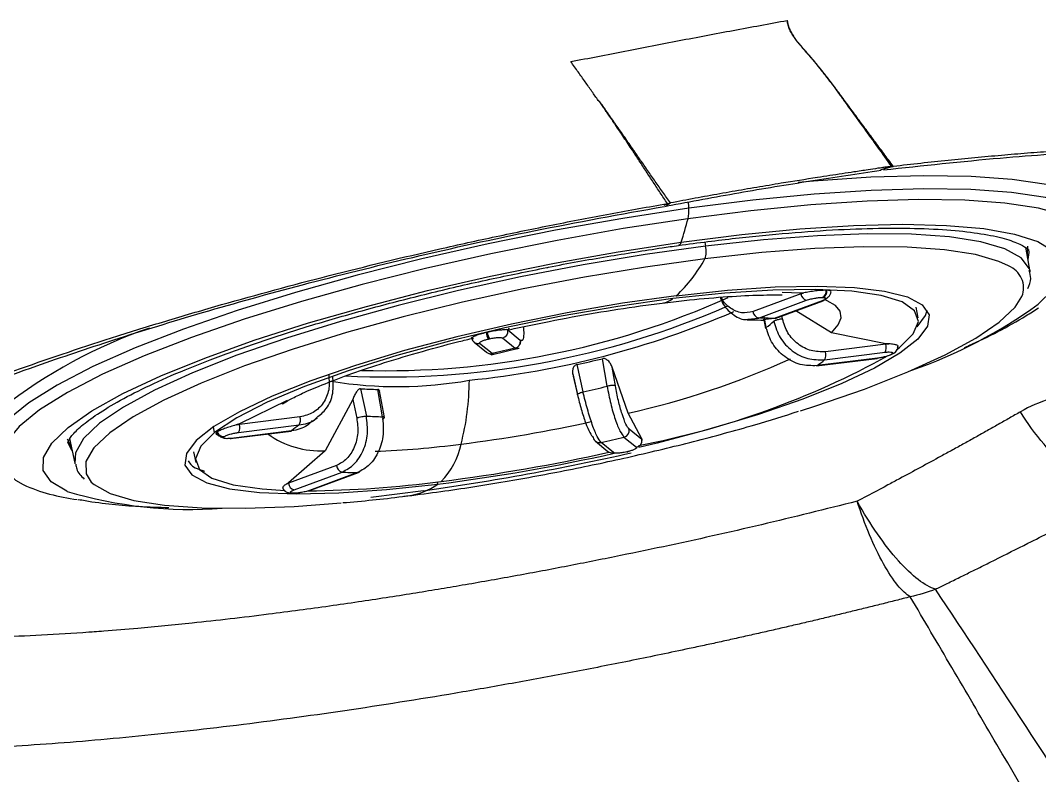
# Model space of a CAD drawing. Extents: x 525 to 613, y 487 to 635.
# Drawn here: x 562.454 to 564.228, y 582.208 to 583.521 of the extents above; entities that cross this region are included whole.
import ezdxf

# ---------------------------------------------------------------- set-up
doc = ezdxf.new("R2010")
doc.units = 0
doc.header["$MEASUREMENT"] = 0
doc.layers.add('1', color=4, linetype='Continuous')
doc.layers.add('STD TEST', color=3, linetype='Continuous')

# ---------------------------------------------------------------- blocks, each defined once
blk = doc.blocks.new('2023 VANGUARD')
at = {"layer": '1', "color": 3, "linetype": 'Continuous', "lineweight": 25}
for p, q in [((-5, -9.4273), (-5.0087, -9.4296)), ((-5.0084, -9.429), (-5.0046, -9.428)), ((-5.0046, -9.428), (-4.9902, -9.4239)), ((-4.9869, -9.424), (-5, -9.4273)), ((-5.3857, -9.4918), (-5.3846, -9.4912)), ((-5.3846, -9.4912), (-5.3798, -9.4885)), ((-5.3812, -9.491), (-5.38, -9.4904)), ((-5.38, -9.4904), (-5.3746, -9.4874)), ((-5.3148, -9.5553), (-5.3134, -9.5626)), ((-4.7486, -9.607), (-4.7564, -9.5642)), ((-4.7535, -9.5797), (-4.7526, -9.5628)), ((-4.7486, -9.607), (-4.7489, -9.6056)), ((-5.1475, -9.6453), (-5.2309, -9.6761)), ((-5.1476, -9.6445), (-5.1799, -9.6429)), ((-5.1426, -9.6436), (-5.1476, -9.6445)), ((-5.1476, -9.6445), (-5.1475, -9.6453)), ((-5.1475, -9.6453), (-5.1426, -9.6436)), ((-5.1036, -9.6393), (-5.1023, -9.6393)), ((-5.2211, -9.6875), (-5.1376, -9.6566)), ((-5.1108, -9.6576), (-5.1942, -9.6885)), ((-5.1924, -9.6882), (-5.1089, -9.6573)), ((-5.1103, -9.6517), (-5.109, -9.6518)), ((-5.0944, -9.7131), (-5.1563, -9.6748)), ((-4.9434, -9.6874), (-4.9469, -9.6684)), ((-5.2401, -9.6895), (-5.2211, -9.6875)), ((-5.1942, -9.6885), (-5.2134, -9.6905)), ((-5.2123, -9.685), (-5.2083, -9.7039)), ((-5.2121, -9.6903), (-5.2089, -9.7054)), ((-5.1796, -9.689), (-5.1806, -9.6838)), ((-5.6954, -9.7129), (-5.6934, -9.7124)), ((-5.6576, -9.7078), (-5.6592, -9.7077)), ((-5.6592, -9.7077), (-5.6575, -9.7085)), ((-5.6554, -9.7052), (-5.6576, -9.7078)), ((-5.6575, -9.7085), (-5.6576, -9.7078)), ((-5.6357, -9.7263), (-5.6575, -9.7085)), ((-4.9998, -9.7322), (-5.0944, -9.7131)), ((-5.72, -9.7231), (-5.7206, -9.722)), ((-5.7162, -9.7293), (-5.6944, -9.7471)), ((-5.6847, -9.7493), (-5.7065, -9.7315)), ((-5.6913, -9.724), (-5.6894, -9.7236)), ((-5.6666, -9.7222), (-5.6448, -9.74)), ((-4.9997, -9.733), (-5.1049, -9.7461)), ((-4.9943, -9.7324), (-4.9998, -9.7322)), ((-4.9998, -9.7322), (-4.9997, -9.733)), ((-4.9997, -9.733), (-4.9943, -9.7324)), ((-5.6938, -9.7475), (-5.6944, -9.7471)), ((-5.6822, -9.7488), (-5.6847, -9.7493)), ((-5.6448, -9.74), (-5.6425, -9.7395)), ((-5.6414, -9.7405), (-5.6393, -9.7374)), ((-5.1064, -9.76), (-5.0012, -9.747)), ((-4.9891, -9.7496), (-4.9897, -9.7501)), ((-4.9847, -9.748), (-4.984, -9.7475)), ((-4.9811, -9.7426), (-4.9762, -9.7388)), ((-5.5374, -9.7685), (-5.5267, -9.8159)), ((-5.4847, -9.8061), (-5.493, -9.7582)), ((-5.1203, -9.7707), (-5.015, -9.7576)), ((-5.0142, -9.7573), (-5.1195, -9.7703)), ((-5.5446, -9.7846), (-5.5364, -9.8205)), ((-5.4482, -9.8527), (-5.476, -9.773)), ((-5.4704, -9.8054), (-5.476, -9.773)), ((-5.5436, -9.7887), (-5.5363, -9.8208)), ((-5.9139, -9.8104), (-5.9036, -9.858)), ((-5.8753, -9.8591), (-5.8839, -9.8115)), ((-5.8722, -9.8605), (-5.8806, -9.8143)), ((-6.0414, -9.8306), (-6.1245, -9.8717)), ((-5.9273, -9.8289), (-5.9754, -9.9181)), ((-5.9273, -9.8289), (-5.9203, -9.8613)), ((-5.4246, -9.8978), (-5.4482, -9.8527)), ((-6.1676, -9.8866), (-6.1697, -9.8768)), ((-6.1245, -9.8717), (-6.1302, -9.8733)), ((-6.1302, -9.8733), (-6.1244, -9.8725)), ((-6.1259, -9.8865), (-6.0206, -9.8734)), ((-6.1244, -9.8725), (-6.1245, -9.8717)), ((-6.0191, -9.8594), (-6.1244, -9.8725)), ((-6.1637, -9.8862), (-6.163, -9.8857)), ((-6.151, -9.8942), (-6.1504, -9.8936)), ((-6.1397, -9.8971), (-6.0344, -9.8841)), ((-6.0336, -9.8837), (-6.1389, -9.8968)), ((-5.4554, -9.8945), (-5.4336, -9.9122)), ((-5.4245, -9.8985), (-5.4463, -9.8807)), ((-6.4242, -9.8973), (-6.4168, -9.9126)), ((-6.4202, -9.8971), (-6.4109, -9.9396)), ((-5.505, -9.9015), (-5.4832, -9.9193)), ((-5.4735, -9.9215), (-5.4953, -9.9037)), ((-5.4239, -9.8996), (-5.4246, -9.8978)), ((-5.4246, -9.8978), (-5.4245, -9.8985)), ((-5.4245, -9.8985), (-5.4239, -9.8996)), ((-6.2042, -9.9199), (-6.2001, -9.9388)), ((-5.9754, -9.9181), (-6.0393, -9.974)), ((-5.4751, -9.9216), (-5.4728, -9.9217)), ((-5.4488, -9.9197), (-5.4507, -9.9202)), ((-5.4503, -9.9203), (-5.4484, -9.9199)), ((-6.4109, -9.9396), (-6.4106, -9.9411)), ((-5.9557, -9.9439), (-6.0392, -9.9748)), ((-6.0293, -9.9861), (-5.9458, -9.9553)), ((-5.919, -9.9563), (-6.0025, -9.9871)), ((-6.0006, -9.9868), (-5.9172, -9.956)), ((-6.0393, -9.974), (-6.0432, -9.9764)), ((-6.0432, -9.9764), (-6.0392, -9.9748)), ((-6.0392, -9.9748), (-6.0393, -9.974)), ((-5.7795, -9.9762), (-5.7803, -9.9724)), ((-6.0338, -9.9924), (-6.0324, -9.9925)), ((-6.0297, -9.992), (-6.031, -9.992)), ((-5.8043, -9.9878), (-5.8956, -9.9995)), ((-4.9134, -10.1589), (-4.9114, -10.158))]:
    blk.add_line(p, q, dxfattribs=at)
at = {"layer": '1', "color": 3, "linetype": 'Continuous', "lineweight": 25, "flags": 128}
for points in [[(-4.6153, -9.5169), (-4.6201, -9.5045), (-4.6398, -9.4848), (-4.6734, -9.4684), (-4.7203, -9.4556), (-4.78, -9.4465), (-4.8515, -9.4413), (-4.9338, -9.4401), (-5.0257, -9.4428), (-5.1258, -9.4495), (-5.1523, -9.4518)], [(-4.6239, -9.5716), (-4.6169, -9.5494), (-4.6223, -9.5268), (-4.6419, -9.5072), (-4.6752, -9.491), (-4.7219, -9.4782), (-4.7811, -9.4692), (-4.8522, -9.4641), (-4.9339, -9.4628), (-5.0252, -9.4655), (-5.1247, -9.4721), (-5.231, -9.4826), (-5.3424, -9.4966)], [(-4.6431, -9.5965), (-4.6398, -9.5914), (-4.6313, -9.5666), (-4.6366, -9.5444), (-4.6558, -9.5252), (-4.6886, -9.5092), (-4.7344, -9.4967), (-4.7926, -9.4878), (-4.8624, -9.4828), (-4.9427, -9.4816), (-5.0324, -9.4842), (-5.1301, -9.4907), (-5.2345, -9.501), (-5.344, -9.5148)], [(-5.3424, -9.4966), (-5.4575, -9.5142), (-5.5744, -9.5349), (-5.6915, -9.5585), (-5.8071, -9.5847), (-5.9195, -9.613), (-6.0271, -9.6431), (-6.1283, -9.6745), (-6.2216, -9.7068), (-6.3056, -9.7394), (-6.3792, -9.772), (-6.4413, -9.804), (-6.4908, -9.8349), (-6.5273, -9.8644), (-6.55, -9.892), (-6.5587, -9.9172), (-6.5532, -9.9398), (-6.5372, -9.9568)], [(-5.344, -9.5148), (-5.457, -9.532), (-5.5718, -9.5524), (-5.6869, -9.5756), (-5.8005, -9.6013), (-5.9109, -9.6291), (-6.0166, -9.6587), (-6.1159, -9.6895), (-6.2076, -9.7212), (-6.2901, -9.7533), (-6.3624, -9.7852), (-6.4234, -9.8167), (-6.4721, -9.8471), (-6.5079, -9.876), (-6.5302, -9.9031), (-6.5387, -9.9279), (-6.5333, -9.9501), (-6.5142, -9.9693), (-6.5006, -9.9772)], [(-5.356, -9.5555), (-5.2502, -9.5422), (-5.1496, -9.5325), (-5.0558, -9.5266), (-4.9702, -9.5245), (-4.8943, -9.5264), (-4.8292, -9.5321), (-4.7759, -9.5416), (-4.7354, -9.5547), (-4.7081, -9.5712), (-4.6946, -9.5909), (-4.6951, -9.6135), (-4.7095, -9.6385), (-4.7348, -9.6634)], [(-6.4241, -9.989), (-6.4249, -9.9886), (-6.4521, -9.9721), (-6.4656, -9.9524), (-6.4652, -9.9298), (-6.4507, -9.9048), (-6.4226, -9.8776), (-6.3812, -9.8488), (-6.3271, -9.8188), (-6.2612, -9.788), (-6.1847, -9.757), (-6.0985, -9.7261), (-6.0042, -9.6961), (-5.9032, -9.6672), (-5.7972, -9.6399), (-5.6877, -9.6147), (-5.5764, -9.5921), (-5.4653, -9.5722), (-5.356, -9.5555)], [(-5.356, -9.5555), (-5.3579, -9.5594), (-5.3602, -9.5613), (-5.3608, -9.5614)], [(-4.7489, -9.6056), (-4.7499, -9.602), (-4.7642, -9.583), (-4.7925, -9.5673), (-4.8343, -9.5551), (-4.8888, -9.5465), (-4.9551, -9.5419), (-5.0322, -9.5412), (-5.1186, -9.5445), (-5.2128, -9.5517), (-5.3134, -9.5626)], [(-5.3134, -9.5626), (-5.4186, -9.5772), (-5.5264, -9.5951), (-5.6352, -9.616), (-5.7431, -9.6396), (-5.8482, -9.6655), (-5.9486, -9.6933), (-6.0428, -9.7224), (-6.129, -9.7523), (-6.2059, -9.7826), (-6.272, -9.8128), (-6.3263, -9.8422), (-6.3678, -9.8705), (-6.3959, -9.8971), (-6.4099, -9.9216), (-6.4109, -9.9396)], [(-4.7864, -9.597), (-4.803, -9.5891), (-4.844, -9.5771), (-4.8976, -9.5687), (-4.9627, -9.5642), (-5.0384, -9.5635), (-5.1232, -9.5667), (-5.2158, -9.5737), (-5.3146, -9.5845)], [(-4.7516, -9.5681), (-4.7509, -9.5738), (-4.7525, -9.5855)], [(-5.3146, -9.5845), (-5.4178, -9.5988), (-5.5238, -9.6164), (-5.6306, -9.6369), (-5.7366, -9.6601), (-5.8397, -9.6856), (-5.9384, -9.7128), (-6.0309, -9.7414), (-6.1156, -9.7708), (-6.191, -9.8006), (-6.256, -9.8302), (-6.3093, -9.8591), (-6.3501, -9.8869), (-6.3776, -9.913), (-6.3791, -9.9148)], [(-5.3643, -9.6487), (-5.2751, -9.6392), (-5.1926, -9.6335), (-5.1185, -9.6319), (-5.0545, -9.6343), (-5.0021, -9.6406), (-4.9624, -9.6508), (-4.9364, -9.6646), (-4.9245, -9.6817), (-4.9271, -9.7018), (-4.9441, -9.7243), (-4.9752, -9.7487), (-5.0195, -9.7746), (-5.0762, -9.8014), (-5.144, -9.8284), (-5.2213, -9.855), (-5.3065, -9.8807), (-5.3976, -9.9048), (-5.4296, -9.9126)], [(-4.9762, -9.7388), (-4.952, -9.7149), (-4.9431, -9.6933), (-4.9497, -9.6747), (-4.9715, -9.6595), (-5.0082, -9.6481), (-5.0588, -9.6407), (-5.122, -9.6376), (-5.1962, -9.6388), (-5.2797, -9.6442), (-5.3704, -9.6538)], [(-5.3643, -9.6487), (-5.4581, -9.6619), (-5.5545, -9.6784), (-5.6513, -9.698), (-5.7463, -9.7201), (-5.8374, -9.7442), (-5.9225, -9.7699), (-5.9999, -9.7965), (-6.0676, -9.8235), (-6.1243, -9.8503), (-6.1687, -9.8762), (-6.1997, -9.9006), (-6.2167, -9.9231), (-6.2193, -9.9432), (-6.2075, -9.9603), (-6.1814, -9.9741), (-6.1417, -9.9843), (-6.0893, -9.9906), (-6.0254, -9.993), (-5.9513, -9.9914), (-5.8687, -9.9857), (-5.7795, -9.9762)], [(-5.3704, -9.6538), (-5.4661, -9.6673), (-5.5644, -9.6844), (-5.6628, -9.7047), (-5.7591, -9.7276), (-5.8507, -9.7526), (-5.9354, -9.7791), (-6.0112, -9.8064), (-6.0762, -9.8339), (-6.1287, -9.8608), (-6.1676, -9.8866)], [(-5.1483, -9.8489), (-5.1216, -9.8404), (-5.0369, -9.8109), (-4.9614, -9.7812), (-4.8965, -9.7516), (-4.8432, -9.7226), (-4.8024, -9.6949), (-4.7749, -9.6688), (-4.763, -9.6501)], [(-5.0944, -9.7132), (-5.0828, -9.6996), (-5.0777, -9.6871), (-5.0792, -9.6758), (-5.0872, -9.6659), (-5.1016, -9.6575), (-5.1066, -9.6555)], [(-4.9451, -9.7025), (-4.9309, -9.6828), (-4.928, -9.6738)], [(-5.1924, -9.6882), (-5.1928, -9.6883), (-5.1942, -9.6885)], [(-5.72, -9.7231), (-5.7193, -9.7252), (-5.7188, -9.7262)], [(-5.1203, -9.7707), (-5.1202, -9.7707), (-5.1195, -9.7703)], [(-5.0142, -9.7573), (-5.0149, -9.7576), (-5.015, -9.7576)], [(-6.1676, -9.8866), (-6.1917, -9.9105), (-6.2007, -9.9321), (-6.1941, -9.9506), (-6.1722, -9.9658), (-6.1355, -9.9773), (-6.085, -9.9846), (-6.0446, -9.9872)], [(-6.0336, -9.8837), (-6.0344, -9.8841), (-6.0344, -9.8841)], [(-6.4156, -9.9184), (-6.4159, -9.918), (-6.423, -9.9032)], [(-6.1408, -9.8969), (-6.1405, -9.897), (-6.1397, -9.8971)], [(-6.1397, -9.8971), (-6.1396, -9.8971), (-6.1389, -9.8968)], [(-6.3791, -9.9148), (-6.3914, -9.937), (-6.3913, -9.9585), (-6.3823, -9.9726)], [(-5.4503, -9.9203), (-5.4504, -9.9203), (-5.4507, -9.9202)], [(-5.4488, -9.9197), (-5.4484, -9.9199), (-5.4481, -9.9197), (-5.448, -9.9196)], [(-6.3823, -9.9726), (-6.3772, -9.9772), (-6.3495, -9.9927), (-6.3084, -10.0047), (-6.2549, -10.013), (-6.1898, -10.0176), (-6.1141, -10.0183), (-6.0293, -10.0151), (-5.9475, -10.009)], [(-6.0297, -9.992), (-6.0313, -9.9924), (-6.0324, -9.9925)], [(-6.0006, -9.9868), (-6.001, -9.987), (-6.0025, -9.9871)]]:
    blk.add_lwpolyline(points, dxfattribs=at)
at = {"layer": '1', "color": 3, "linetype": 'Continuous', "lineweight": 25}
for centre, radius, start, end in [((-5.4696, -9.5), 0.1272, 1.5163, 6.4386), ((-5.4265, -9.247), 0.25, 279.7625, 280.8356), ((-5.4113, -9.4999), 0.069, 347.5301, 2.697), ((-5.9326, -9.3634), 0.6078, 341.5794, 345.5784), ((-5.3492, -9.5717), 0.0369, 339.705, 14.2503), ((-5.5387, -9.4623), 0.2553, 313.088, 331.3929), ((-4.8009, -9.6351), 0.0408, 338.445, 69.1535), ((-5.1343, -9.6438), 0.0133, 186.5373, 255.4545), ((-5.1158, -9.6408), 0.0123, 296.5364, 6.9282), ((-5.1145, -9.6408), 0.0123, 296.5364, 6.9282), ((-5.8707, -8.3164), 1.4627, 268.3744, 294.071), ((-5.394, -9.623), 0.0388, 277.6362, 307.3308), ((-5.1106, -9.653), 0.00465, 267.4225, 312.5838), ((-5.2321, -8.9796), 0.8455, 289.1633, 306.0228), ((-5.8676, -8.3047), 1.4852, 267.1889, 293.5372), ((-5.8832, -8.2361), 1.5676, 275.8107, 293.2493), ((-5.2177, -9.6746), 0.0133, 186.5362, 255.4543), ((-5.2333, -10.3773), 0.69, 86.7554, 88.9852), ((-5.2857, -9.5917), 0.1363, 304.5861, 311.9408), ((-5.9997, -10.5291), 0.8708, 108.8249, 128.1541), ((-5.6657, -9.7083), 0.03, 188.8431, 211.6045), ((-5.6638, -9.7078), 0.03, 188.8431, 211.6045), ((-5.6694, -9.7105), 0.0121, 283.2086, 9.3539), ((-5.7091, -9.7206), 0.0113, 218.2858, 283.5166), ((-5.6476, -9.7283), 0.0121, 283.2086, 9.3558), ((-5.0165, -9.7383), 0.0176, 330.3698, 17.4101), ((-5.6873, -9.7383), 0.0113, 234.6703, 283.4281), ((-5.1115, -12.123), 2.4419, 102.6145, 103.5745), ((-5.7037, -8.4665), 1.4682, 280.7429, 298.832), ((-5.1218, -9.7513), 0.0176, 330.3701, 17.4107), ((-4.9909, -9.74), 0.0101, 276.8568, 308.1264), ((-4.9903, -9.7396), 0.0101, 276.7803, 315.6239), ((-5.9797, -7.7664), 2.0504, 282.457, 283.7321), ((-5.7529, -8.4736), 1.4124, 282.4587, 294.5554), ((-5.2134, -9.6379), 0.1624, 305.337, 311.1899), ((-5.8495, -9.0941), 0.7126, 260.7516, 280.1045), ((-6.1881, -9.7923), 0.4637, 345.7104, 359.5891), ((-5.8774, -9.2324), 0.5792, 266.3889, 269.3517), ((-5.9702, -7.8138), 2.0506, 282.4918, 283.6972), ((-5.8679, -9.2798), 0.5793, 266.4699, 269.2706), ((-6.1412, -9.8778), 0.0176, 330.3698, 17.4101), ((-5.9267, -10.0059), 0.1624, 125.337, 131.1899), ((-6.0359, -9.8647), 0.0176, 330.3701, 17.4107), ((-6.054, -7.4053), 2.5212, 277.1819, 282.4064), ((-6.1521, -9.8819), 0.0123, 200.3413, 275.3431), ((-6.1515, -9.8814), 0.0123, 200.3413, 275.3431), ((-5.9849, -9.7659), 0.1525, 233.8712, 273.585), ((-6.0285, -7.5208), 2.4419, 282.6145, 283.5745), ((-5.4582, -9.8827), 0.0121, 283.2086, 9.3557), ((-5.9529, -8.2336), 1.6868, 272.1965, 277.2904), ((-5.8675, -9.8799), 0.1314, 315.7839, 348.2286), ((-5.4979, -9.8928), 0.0112, 192.7504, 283.6208), ((-5.4364, -9.9005), 0.0121, 283.2086, 9.3539), ((-6.4398, -5.4736), 4.5587, 278.0134, 282.6311), ((-6.1916, -6.7146), 3.2876, 277.2006, 282.6346), ((-6.1701, -6.8243), 3.1722, 277.1867, 282.5341), ((-5.4761, -9.9105), 0.0113, 231.0085, 283.4455), ((-5.9425, -9.9424), 0.0133, 186.5361, 255.4542), ((-5.9068, -9.2664), 0.69, 266.7554, 268.9852), ((-5.919, -9.9511), 0.0052, 270.2661, 335.9535), ((-6.3681, -9.6779), 0.3273, 246.1256, 263.2209), ((-6.026, -9.9733), 0.0133, 186.5373, 255.4545), ((-6.0238, -8.0705), 1.9175, 270.5718, 277.5079), ((-5.847, -9.8809), 0.1168, 277.6758, 305.3132), ((-6.2089, -9.2674), 0.7529, 253.3942, 274.1394), ((-6.0335, -9.9855), 0.00695, 251.8401, 290.6326)]:
    blk.add_arc(centre, radius, start, end, dxfattribs=at)
for points, knots in [([(-5.5479, -9.2417), (-5.5165, -9.2356), (-5.4537, -9.2232), (-5.3595, -9.2051), (-5.2654, -9.1873), (-5.2026, -9.1758), (-5.1712, -9.17)], [0, 0, 0, 0, 0.250448, 0.500597, 0.750448, 1, 1, 1, 1]), ([(-5.1713, -9.17), (-5.1713, -9.1707), (-5.1711, -9.1721), (-5.1707, -9.1748), (-5.17, -9.1782), (-5.1687, -9.1822), (-5.1666, -9.1874), (-5.1632, -9.1938), (-5.1565, -9.2039), (-5.1463, -9.2163), (-5.1336, -9.2306), (-5.12, -9.2469), (-5.1036, -9.2673), (-5.0877, -9.2886), (-5.0658, -9.3191), (-5.0422, -9.3516), (-5.0144, -9.3901), (-4.9982, -9.4127), (-4.9902, -9.4239)], [0, 0, 0, 0, 0.0074342, 0.0156491, 0.0312858, 0.0469136, 0.0625357, 0.0937712, 0.125006, 0.1874927, 0.2499954, 0.3071946, 0.3905261, 0.4999941, 0.5628632, 0.749998, 0.8763652, 1, 1, 1, 1]), ([(-4.9869, -9.424), (-4.9924, -9.4164), (-5.0035, -9.4014), (-5.02, -9.3792), (-5.0363, -9.3572), (-5.0523, -9.3354), (-5.0682, -9.314), (-5.0825, -9.2945), (-5.0955, -9.277), (-5.1076, -9.2615), (-5.12, -9.2462), (-5.1327, -9.2311), (-5.1459, -9.2163), (-5.1562, -9.2039), (-5.163, -9.1938), (-5.1664, -9.1874), (-5.1685, -9.1821), (-5.1698, -9.1782), (-5.1706, -9.1748), (-5.171, -9.172), (-5.1711, -9.1707), (-5.1712, -9.17)], [0, 0, 0, 0, 0.083337, 0.166672, 0.250007, 0.33334, 0.416673, 0.500004, 0.562505, 0.625005, 0.687504, 0.750003, 0.812536, 0.875074, 0.906322, 0.937554, 0.953165, 0.968775, 0.984386, 0.992585, 1, 1, 1, 1]), ([(-5.5, -9.3094), (-5.5037, -9.3041), (-5.5114, -9.2932), (-5.523, -9.2766), (-5.5353, -9.2593), (-5.5436, -9.2477), (-5.5479, -9.2417)], [0, 0, 0, 0, 0.228407, 0.471207, 0.728404, 1, 1, 1, 1]), ([(-5.3798, -9.4885), (-5.3839, -9.4823), (-5.3922, -9.4697), (-5.4045, -9.451), (-5.4167, -9.4325), (-5.4288, -9.414), (-5.4418, -9.3943), (-5.4555, -9.3735), (-5.4692, -9.3531), (-5.4794, -9.3381), (-5.4855, -9.3292), (-5.4883, -9.325), (-5.4912, -9.3205), (-5.4947, -9.3153), (-5.4984, -9.3113), (-5.5001, -9.3094)], [0, 0, 0, 0, 0.098666, 0.197998, 0.297995, 0.39866, 0.499991, 0.624992, 0.749992, 0.849993, 0.887494, 0.906246, 0.924996, 0.965561, 1, 1, 1, 1]), ([(-5.3746, -9.4874), (-5.379, -9.4811), (-5.3879, -9.4685), (-5.401, -9.4499), (-5.4138, -9.4315), (-5.4264, -9.4133), (-5.4399, -9.3939), (-5.4541, -9.3732), (-5.4668, -9.3551), (-5.4768, -9.3408), (-5.4829, -9.3323), (-5.4877, -9.3252), (-5.4912, -9.3199), (-5.4947, -9.3153), (-5.4972, -9.3123), (-5.4986, -9.3108), (-5.4993, -9.3101), (-5.4997, -9.3097), (-5.4999, -9.3095), (-5.5, -9.3094)], [0, 0, 0, 0, 0.099992, 0.199987, 0.299986, 0.399986, 0.499989, 0.624989, 0.74999, 0.812491, 0.874992, 0.90035, 0.937496, 0.968746, 0.984371, 0.992185, 0.996092, 0.998046, 1, 1, 1, 1]), ([(-5.0041, -9.4299), (-4.9355, -9.4225), (-4.8062, -9.4084), (-4.6356, -9.3972), (-4.4951, -9.392), (-4.3736, -9.3915), (-4.2751, -9.3946), (-4.1965, -9.4), (-4.1256, -9.4074), (-4.0599, -9.4172), (-4, -9.4323), (-3.9923, -9.4338), (-3.9884, -9.4345)], [0, 0, 0, 0, 0.130891, 0.246848, 0.349431, 0.438204, 0.53381, 0.604487, 0.663703, 0.765611, 0.881462, 1, 1, 1, 1]), ([(-4.5739, -9.982), (-4.5666, -9.9799), (-4.5524, -9.9756), (-4.5316, -9.9692), (-4.5117, -9.9631), (-4.4927, -9.9571), (-4.4745, -9.9514), (-4.4572, -9.9459), (-4.4406, -9.9405), (-4.4249, -9.9354), (-4.41, -9.9305), (-4.3958, -9.9258), (-4.3824, -9.9213), (-4.3697, -9.917), (-4.3577, -9.9129), (-4.3464, -9.909), (-4.3358, -9.9053), (-4.3259, -9.9018), (-4.3167, -9.8986), (-4.3081, -9.8955), (-4.3002, -9.8927), (-4.2929, -9.8901), (-4.2862, -9.8877), (-4.2802, -9.8855), (-4.2748, -9.8835), (-4.2699, -9.8818), (-4.2657, -9.8802), (-4.2348, -9.8688), (-4.1659, -9.8425), (-4.074, -9.8038), (-3.9884, -9.7631), (-3.9358, -9.7346), (-3.8927, -9.7088), (-3.848, -9.6795), (-3.7909, -9.6324), (-3.7483, -9.5707), (-3.7573, -9.5097), (-3.818, -9.4643), (-3.8843, -9.4392), (-3.9443, -9.4229), (-4.0036, -9.4109), (-4.0802, -9.4001), (-4.1644, -9.392), (-4.2395, -9.3879), (-4.2999, -9.3861), (-4.3368, -9.3854), (-4.3748, -9.3851), (-4.4138, -9.3853), (-4.4538, -9.3858), (-4.4946, -9.3868), (-4.5361, -9.3881), (-4.5782, -9.3899), (-4.621, -9.392), (-4.6644, -9.3946), (-4.7085, -9.3976), (-4.7533, -9.4009), (-4.7987, -9.4047), (-4.8447, -9.4089), (-4.8915, -9.4135), (-4.9388, -9.4185), (-4.9708, -9.4221), (-4.9869, -9.424)], [0, 0, 0, 0, 0.006468, 0.01272, 0.018759, 0.024586, 0.030203, 0.035611, 0.040812, 0.045805, 0.050592, 0.055173, 0.059549, 0.06372, 0.067688, 0.071453, 0.075014, 0.078369, 0.081519, 0.084463, 0.087201, 0.089731, 0.092055, 0.094171, 0.096081, 0.097783, 0.099278, 0.100566, 0.13082, 0.175559, 0.212934, 0.250574, 0.260886, 0.291016, 0.340785, 0.41077, 0.500206, 0.574723, 0.622157, 0.642997, 0.682168, 0.714582, 0.747471, 0.785804, 0.798382, 0.810984, 0.823626, 0.836306, 0.848998, 0.861672, 0.874303, 0.886881, 0.899431, 0.911963, 0.924485, 0.937009, 0.949545, 0.962101, 0.974689, 0.987319, 1, 1, 1, 1]), ([(-5.3809, -9.4926), (-5.3389, -9.4848), (-5.2549, -9.4691), (-5.13, -9.4487), (-5.0487, -9.4366), (-5.0081, -9.4305)], [0, 0, 0, 0, 0.331902, 0.665584, 1, 1, 1, 1]), ([(-5.0135, -9.4272), (-5.0193, -9.4281), (-5.0332, -9.4302), (-5.054, -9.4333), (-5.076, -9.4366), (-5.0973, -9.4399), (-5.1324, -9.4454), (-5.1748, -9.4521), (-5.2243, -9.4603), (-5.2671, -9.4677), (-5.3029, -9.4741), (-5.3316, -9.4793), (-5.3459, -9.482), (-5.3531, -9.4833)], [0, 0, 0, 0, 0.051796, 0.125006, 0.187512, 0.25001, 0.314926, 0.500011, 0.625437, 0.750014, 0.875014, 0.937686, 1, 1, 1, 1]), ([(-4.9902, -9.4239), (-4.9928, -9.4242), (-4.9977, -9.4249), (-5.0043, -9.4258), (-5.0094, -9.4266), (-5.0123, -9.427), (-5.0135, -9.4272)], [0, 0, 0, 0, 0.345914, 0.631566, 0.850705, 1, 1, 1, 1]), ([(-4.9573, -10.1721), (-4.9656, -10.1743), (-4.9823, -10.1786), (-5.0075, -10.1849), (-5.0328, -10.1912), (-5.0581, -10.1974), (-5.0835, -10.2036), (-5.109, -10.2097), (-5.1345, -10.2158), (-5.1602, -10.2218), (-5.1859, -10.2277), (-5.2117, -10.2336), (-5.2375, -10.2395), (-5.2635, -10.2452), (-5.2895, -10.251), (-5.3156, -10.2566), (-5.3657, -10.2673), (-5.4401, -10.2828), (-5.5389, -10.3022), (-5.6377, -10.3206), (-5.7686, -10.3436), (-5.9302, -10.3694), (-6.1193, -10.3952), (-6.3011, -10.4156), (-6.4733, -10.4301), (-6.6339, -10.4385), (-6.7809, -10.4406), (-6.9125, -10.4363), (-7.027, -10.4254), (-7.1232, -10.408), (-7.1998, -10.3844), (-7.2558, -10.3546), (-7.2906, -10.319), (-7.3038, -10.2782), (-7.2951, -10.2324), (-7.2647, -10.1825), (-7.2129, -10.1289), (-7.1405, -10.0725), (-7.0483, -10.014), (-6.9375, -9.9542), (-6.8093, -9.8938), (-6.6653, -9.8338), (-6.5073, -9.7749), (-6.3658, -9.7275), (-6.2473, -9.6909), (-6.1259, -9.6553), (-5.9694, -9.613), (-5.8084, -9.5743), (-5.6777, -9.5455), (-5.5952, -9.5286), (-5.5289, -9.5156), (-5.4791, -9.5062), (-5.4294, -9.4971), (-5.3963, -9.4914), (-5.3798, -9.4885)], [0, 0, 0, 0, 0.004172, 0.008337, 0.012498, 0.016655, 0.020809, 0.024961, 0.029112, 0.033262, 0.037412, 0.041564, 0.045718, 0.049875, 0.054036, 0.058202, 0.062374, 0.077959, 0.093636, 0.10935, 0.124972, 0.156136, 0.18729, 0.218686, 0.249814, 0.280992, 0.312396, 0.343557, 0.374702, 0.40611, 0.437264, 0.468422, 0.499831, 0.530997, 0.562153, 0.593562, 0.624735, 0.655889, 0.687296, 0.718456, 0.749623, 0.781028, 0.812212, 0.843352, 0.859056, 0.874765, 0.905918, 0.937087, 0.952749, 0.968463, 0.976367, 0.984254, 0.992129, 1, 1, 1, 1]), ([(-7.1214, -10.0902), (-7.1211, -10.0907), (-7.1205, -10.0916), (-7.1043, -10.0759), (-7.0803, -10.0569), (-7.0528, -10.0372), (-7.0224, -10.0173), (-6.9857, -9.9948), (-6.9367, -9.9671), (-6.8671, -9.9309), (-6.7698, -9.8852), (-6.6398, -9.8304), (-6.494, -9.7757), (-6.3401, -9.7238), (-6.1857, -9.6764), (-6.0119, -9.628), (-5.8189, -9.5801), (-5.6077, -9.5335), (-5.4611, -9.5071), (-5.3854, -9.4934)], [0, 0, 0, 0, 0.041174, 0.08864, 0.130109, 0.16759, 0.201063, 0.231229, 0.26949, 0.319226, 0.380675, 0.454447, 0.539596, 0.602765, 0.671698, 0.745755, 0.824666, 0.909429, 1, 1, 1, 1]), ([(-5.3608, -9.5614), (-5.3435, -9.559), (-5.2935, -9.5523), (-5.2135, -9.5433), (-5.1237, -9.5358), (-5.0406, -9.5316), (-4.9656, -9.5307), (-4.8998, -9.5331), (-4.8446, -9.5386), (-4.8011, -9.5466), (-4.7703, -9.5566), (-4.7536, -9.5658), (-4.7509, -9.5703), (-4.7511, -9.5696), (-4.7512, -9.5695)], [0, 0, 0, 0, 0.051586, 0.149649, 0.247616, 0.345358, 0.442754, 0.53961, 0.635597, 0.730144, 0.822289, 0.910729, 0.995345, 1, 1, 1, 1]), ([(-5.5896, -9.5997), (-5.5886, -9.5995), (-5.5536, -9.5923), (-5.486, -9.5806), (-5.4108, -9.5685), (-5.3701, -9.5627), (-5.3608, -9.5614)], [0, 0, 0, 0, 0.0122816, 0.4554955, 0.8752564, 1, 1, 1, 1]), ([(-6.4228, -9.9032), (-6.4228, -9.9032), (-6.423, -9.9031), (-6.4172, -9.8924), (-6.4005, -9.8756), (-6.3724, -9.8544), (-6.3328, -9.8305), (-6.2818, -9.8045), (-6.22, -9.7773), (-6.1484, -9.7495), (-6.0684, -9.7216), (-5.981, -9.6943), (-5.8878, -9.668), (-5.79, -9.643), (-5.6901, -9.6199), (-5.6228, -9.6064), (-5.5896, -9.5997)], [0, 0, 0, 0, 0.043812, 0.106744, 0.173241, 0.241711, 0.313351, 0.387265, 0.462603, 0.5388, 0.615519, 0.692563, 0.769811, 0.847189, 0.924647, 1, 1, 1, 1]), ([(-4.7525, -9.6364), (-4.7501, -9.6304), (-4.7461, -9.62), (-4.7491, -9.6095), (-4.7504, -9.605)], [0, 0, 0, 0, 0.57072, 1, 1, 1, 1]), ([(-5.1036, -9.6393), (-5.1062, -9.6393), (-5.1115, -9.6393), (-5.1219, -9.6404), (-5.1328, -9.642), (-5.1394, -9.6431), (-5.1426, -9.6436)], [0, 0, 0, 0, 0.247558, 0.500834, 0.753648, 1, 1, 1, 1]), ([(-5.0948, -9.6415), (-5.0952, -9.6409), (-5.096, -9.6398), (-5.1002, -9.6395), (-5.1023, -9.6393)], [0, 0, 0, 0, 0.505777, 1, 1, 1, 1]), ([(-5.0989, -9.6497), (-5.0986, -9.6494), (-5.0968, -9.6477), (-5.0955, -9.645), (-5.0953, -9.6428), (-5.0952, -9.642)], [0, 0, 0, 0, 0.106755, 0.682933, 1, 1, 1, 1]), ([(-5.6548, -9.7078), (-5.6318, -9.7028), (-5.5822, -9.6921), (-5.5054, -9.6782), (-5.4394, -9.6679), (-5.4015, -9.6631), (-5.3888, -9.6614)], [0, 0, 0, 0, 0.256343, 0.553639, 0.850221, 1, 1, 1, 1]), ([(-5.3888, -9.6614), (-5.3759, -9.6599), (-5.3389, -9.6555), (-5.2824, -9.6505), (-5.2241, -9.6472), (-5.1942, -9.6473), (-5.18, -9.6473)], [0, 0, 0, 0, 0.1581759, 0.4533719, 0.7422263, 1, 1, 1, 1]), ([(-5.288, -9.6511), (-5.2869, -9.6544), (-5.2824, -9.667), (-5.267, -9.6813), (-5.2508, -9.691), (-5.2416, -9.6897), (-5.2401, -9.6895)], [0, 0, 0, 0, 0.135898, 0.531465, 0.92706, 1, 1, 1, 1]), ([(-5.2309, -9.6761), (-5.2376, -9.6776), (-5.2511, -9.6805), (-5.2702, -9.6712), (-5.2825, -9.6605), (-5.2857, -9.6521), (-5.2859, -9.6515)], [0, 0, 0, 0, 0.325029, 0.650826, 0.976552, 1, 1, 1, 1]), ([(-5.1376, -9.6566), (-5.1352, -9.6558), (-5.1305, -9.6543), (-5.1223, -9.6527), (-5.1153, -9.6518), (-5.112, -9.6517), (-5.1103, -9.6517)], [0, 0, 0, 0, 0.279486, 0.559002, 0.779415, 1, 1, 1, 1]), ([(-5.109, -9.6518), (-5.1074, -9.652), (-5.1042, -9.6523), (-5.1039, -9.6539), (-5.1062, -9.6557), (-5.1092, -9.657), (-5.1108, -9.6576)], [0, 0, 0, 0, 0.279658, 0.559227, 0.779582, 1, 1, 1, 1]), ([(-5.1077, -9.6565), (-5.1058, -9.6554), (-5.1022, -9.6534), (-5.0999, -9.6509), (-5.0989, -9.6497)], [0, 0, 0, 0, 0.541114, 1, 1, 1, 1]), ([(-4.8628, -9.7387), (-4.8603, -9.7376), (-4.8232, -9.7215), (-4.7809, -9.6993), (-4.7413, -9.6744), (-4.7342, -9.6699)], [0, 0, 0, 0, 0.0565426, 0.8299749, 1, 1, 1, 1]), ([(-5.2411, -9.6904), (-5.2329, -9.6906), (-5.2223, -9.6908), (-5.213, -9.6914), (-5.211, -9.6915)], [0, 0, 0, 0, 0.779866, 1, 1, 1, 1]), ([(-5.1856, -9.69), (-5.1867, -9.6903), (-5.1888, -9.6908), (-5.1915, -9.6916), (-5.1935, -9.6924), (-5.1942, -9.6929), (-5.1946, -9.6931)], [0, 0, 0, 0, 0.259415, 0.518936, 0.76845, 1, 1, 1, 1]), ([(-5.1946, -9.6931), (-5.1916, -9.703), (-5.1856, -9.7227), (-5.1637, -9.7457), (-5.1359, -9.7602), (-5.1163, -9.7601), (-5.1064, -9.76)], [0, 0, 0, 0, 0.249978, 0.499965, 0.74997, 1, 1, 1, 1]), ([(-5.1796, -9.689), (-5.1806, -9.6891), (-5.1826, -9.6894), (-5.1846, -9.6898), (-5.1856, -9.69)], [0, 0, 0, 0, 0.481432, 1, 1, 1, 1]), ([(-5.1049, -9.7461), (-5.1133, -9.7461), (-5.13, -9.7462), (-5.1534, -9.7337), (-5.1719, -9.7141), (-5.1771, -9.6973), (-5.1796, -9.689)], [0, 0, 0, 0, 0.249775, 0.500139, 0.75045, 1, 1, 1, 1]), ([(-5.6954, -9.7129), (-5.6988, -9.7137), (-5.7056, -9.7154), (-5.7136, -9.7182), (-5.7193, -9.7207), (-5.7202, -9.7216), (-5.7206, -9.722)], [0, 0, 0, 0, 0.247558, 0.500834, 0.753648, 1, 1, 1, 1]), ([(-5.6592, -9.7077), (-5.6608, -9.7078), (-5.6641, -9.7079), (-5.6727, -9.7087), (-5.6829, -9.7102), (-5.6899, -9.7117), (-5.6934, -9.7124)], [0, 0, 0, 0, 0.246603, 0.499388, 0.752586, 1, 1, 1, 1]), ([(-5.6303, -9.7026), (-5.6301, -9.707), (-5.6294, -9.7179), (-5.6312, -9.7274), (-5.6342, -9.7267), (-5.6357, -9.7263)], [0, 0, 0, 0, 0.245586, 0.623374, 1, 1, 1, 1]), ([(-5.1195, -9.7703), (-5.1293, -9.7704), (-5.1489, -9.7705), (-5.1767, -9.7559), (-5.1987, -9.7331), (-5.2051, -9.7137), (-5.2083, -9.7039)], [0, 0, 0, 0, 0.25003, 0.500035, 0.750022, 1, 1, 1, 1]), ([(-6.0505, -9.8373), (-6.0502, -9.837), (-6.0493, -9.8364), (-6.0373, -9.8294), (-6.015, -9.8183), (-5.981, -9.8036), (-5.9357, -9.7862), (-5.8799, -9.7672), (-5.8148, -9.7477), (-5.7596, -9.7324), (-5.7258, -9.7244), (-5.7173, -9.7224)], [0, 0, 0, 0, 0.0613576, 0.1582824, 0.266998, 0.3875411, 0.518388, 0.6572711, 0.801928, 0.9504839, 1, 1, 1, 1]), ([(-5.7196, -9.7212), (-5.7196, -9.7217), (-5.7198, -9.7231), (-5.7194, -9.7243), (-5.7192, -9.7251)], [0, 0, 0, 0, 0.359695, 1, 1, 1, 1]), ([(-5.7192, -9.7251), (-5.7191, -9.7252), (-5.719, -9.7261), (-5.7179, -9.7277), (-5.7164, -9.729), (-5.7157, -9.7297)], [0, 0, 0, 0, 0.0289813, 0.516535, 1, 1, 1, 1]), ([(-5.7065, -9.7315), (-5.7067, -9.731), (-5.7071, -9.7299), (-5.7032, -9.7277), (-5.6977, -9.7256), (-5.6934, -9.7246), (-5.6913, -9.724)], [0, 0, 0, 0, 0.2794856, 0.5590017, 0.7794153, 1, 1, 1, 1]), ([(-5.6894, -9.7236), (-5.6865, -9.723), (-5.6808, -9.7218), (-5.6736, -9.7212), (-5.6686, -9.7213), (-5.6673, -9.7219), (-5.6666, -9.7222)], [0, 0, 0, 0, 0.279658, 0.559227, 0.779582, 1, 1, 1, 1]), ([(-5.6369, -9.7337), (-5.6366, -9.7334), (-5.6356, -9.7321), (-5.6351, -9.7287), (-5.6348, -9.7261)], [0, 0, 0, 0, 0.243696, 1, 1, 1, 1]), ([(-4.9801, -9.739), (-4.9794, -9.7381), (-4.9778, -9.7364), (-4.9802, -9.7345), (-4.9855, -9.7331), (-4.9914, -9.7327), (-4.9943, -9.7324)], [0, 0, 0, 0, 0.247553, 0.500917, 0.753662, 1, 1, 1, 1]), ([(-5.6907, -9.7489), (-5.6896, -9.7495), (-5.6862, -9.7513), (-5.683, -9.7503), (-5.6809, -9.7496)], [0, 0, 0, 0, 0.327249, 1, 1, 1, 1]), ([(-5.6865, -9.7513), (-5.6738, -9.7483), (-5.6576, -9.7444), (-5.6411, -9.7408), (-5.6375, -9.7399)], [0, 0, 0, 0, 0.77941, 1, 1, 1, 1]), ([(-4.9897, -9.7501), (-4.991, -9.7509), (-4.9935, -9.7524), (-5.0004, -9.7546), (-5.0076, -9.7563), (-5.012, -9.7569), (-5.0142, -9.7573)], [0, 0, 0, 0, 0.2796579, 0.5592269, 0.7795818, 1, 1, 1, 1]), ([(-5.0012, -9.747), (-4.9986, -9.7467), (-4.9935, -9.7463), (-4.9891, -9.7468), (-4.9876, -9.748), (-4.9886, -9.7491), (-4.9891, -9.7496)], [0, 0, 0, 0, 0.2794855, 0.5590017, 0.7794153, 1, 1, 1, 1]), ([(-4.9917, -9.7512), (-4.9908, -9.7509), (-4.9894, -9.7504), (-4.9885, -9.7499), (-4.9882, -9.7498)], [0, 0, 0, 0, 0.6669137, 1, 1, 1, 1]), ([(-4.9831, -9.7467), (-4.9821, -9.7456), (-4.9802, -9.7436), (-4.9788, -9.74), (-4.9784, -9.7375), (-4.9788, -9.7364), (-4.9788, -9.7363)], [0, 0, 0, 0, 0.318166, 0.644084, 0.972199, 1, 1, 1, 1]), ([(-5.5374, -9.7685), (-5.5382, -9.7688), (-5.5398, -9.7693), (-5.5417, -9.7709), (-5.5432, -9.7731), (-5.5446, -9.7768), (-5.5454, -9.7823), (-5.5442, -9.7865), (-5.5436, -9.7887)], [0, 0, 0, 0, 0.094221, 0.190485, 0.298283, 0.424504, 0.701611, 1, 1, 1, 1]), ([(-5.476, -9.773), (-5.4768, -9.7708), (-5.4784, -9.7667), (-5.4822, -9.7623), (-5.4855, -9.7597), (-5.488, -9.7584), (-5.4906, -9.7578), (-5.4922, -9.7581), (-5.493, -9.7582)], [0, 0, 0, 0, 0.298263, 0.575128, 0.701506, 0.809415, 0.905745, 1, 1, 1, 1]), ([(-5.9691, -9.7869), (-5.9684, -9.7955), (-5.9671, -9.8127), (-5.9774, -9.836), (-5.9952, -9.8535), (-6.0111, -9.8575), (-6.0191, -9.8594)], [0, 0, 0, 0, 0.249816, 0.500222, 0.750495, 1, 1, 1, 1]), ([(-5.9902, -9.8608), (-5.9841, -9.8559), (-5.9706, -9.8451), (-5.9599, -9.8185), (-5.9613, -9.7984), (-5.9621, -9.7883)], [0, 0, 0, 0, 0.292355, 0.646184, 1, 1, 1, 1]), ([(-5.473, -9.8048), (-5.4738, -9.8048), (-5.4754, -9.8048), (-5.4785, -9.805), (-5.4817, -9.8055), (-5.4837, -9.8059), (-5.4847, -9.8061)], [0, 0, 0, 0, 0.259419, 0.518943, 0.768457, 1, 1, 1, 1]), ([(-5.4704, -9.8054), (-5.4706, -9.8053), (-5.4712, -9.805), (-5.4724, -9.8049), (-5.473, -9.8048)], [0, 0, 0, 0, 0.481432, 1, 1, 1, 1]), ([(-5.4463, -9.8807), (-5.4481, -9.8784), (-5.4518, -9.8737), (-5.4587, -9.8552), (-5.4654, -9.8314), (-5.4687, -9.8141), (-5.4704, -9.8054)], [0, 0, 0, 0, 0.249775, 0.50014, 0.75045, 1, 1, 1, 1]), ([(-5.9139, -9.8104), (-5.9144, -9.8104), (-5.9154, -9.8105), (-5.9172, -9.8116), (-5.919, -9.8135), (-5.9215, -9.8168), (-5.9246, -9.8221), (-5.9264, -9.8266), (-5.9273, -9.8289)], [0, 0, 0, 0, 0.094256, 0.190576, 0.298462, 0.424807, 0.701731, 1, 1, 1, 1]), ([(-5.8803, -9.8147), (-5.8806, -9.8141), (-5.8811, -9.8129), (-5.8823, -9.8118), (-5.8834, -9.8116), (-5.8839, -9.8115)], [0, 0, 0, 0, 0.3467611, 0.6769021, 1, 1, 1, 1]), ([(-5.5363, -9.8208), (-5.5364, -9.8206), (-5.5366, -9.8204), (-5.5361, -9.8196), (-5.5345, -9.8185), (-5.5317, -9.8174), (-5.5289, -9.8164), (-5.5274, -9.816), (-5.5267, -9.8159)], [0, 0, 0, 0, 0.124722, 0.249344, 0.5, 0.750656, 0.875278, 1, 1, 1, 1]), ([(-5.5363, -9.8208), (-5.5342, -9.8293), (-5.53, -9.8464), (-5.5222, -9.87), (-5.5146, -9.8883), (-5.5107, -9.893), (-5.5088, -9.8953)], [0, 0, 0, 0, 0.249817, 0.500222, 0.750496, 1, 1, 1, 1]), ([(-5.4953, -9.9037), (-5.4975, -9.901), (-5.5019, -9.8954), (-5.5104, -9.8738), (-5.5192, -9.846), (-5.5242, -9.8259), (-5.5267, -9.8159)], [0, 0, 0, 0, 0.2500296, 0.5000347, 0.750022, 1, 1, 1, 1]), ([(-5.4847, -9.8061), (-5.4828, -9.8163), (-5.4789, -9.8366), (-5.4706, -9.8646), (-5.4621, -9.8862), (-5.4576, -9.8917), (-5.4554, -9.8945)], [0, 0, 0, 0, 0.249978, 0.499965, 0.74997, 1, 1, 1, 1]), ([(-5.9458, -9.9553), (-5.9384, -9.9513), (-5.9237, -9.9434), (-5.908, -9.9188), (-5.8997, -9.8888), (-5.9023, -9.8683), (-5.9036, -9.858)], [0, 0, 0, 0, 0.25003, 0.500035, 0.750022, 1, 1, 1, 1]), ([(-5.9203, -9.8612), (-5.9196, -9.861), (-5.9184, -9.8606), (-5.9155, -9.8598), (-5.9116, -9.8589), (-5.9078, -9.8583), (-5.9051, -9.8581), (-5.9041, -9.858), (-5.9036, -9.858)], [0, 0, 0, 0, 0.124722, 0.249344, 0.5, 0.750656, 0.875278, 1, 1, 1, 1]), ([(-5.8753, -9.8591), (-5.8744, -9.8693), (-5.8726, -9.8898), (-5.8812, -9.9198), (-5.8969, -9.9444), (-5.9116, -9.9523), (-5.919, -9.9563)], [0, 0, 0, 0, 0.249978, 0.499965, 0.74997, 1, 1, 1, 1]), ([(-5.8725, -9.8612), (-5.8723, -9.8609), (-5.8717, -9.8604), (-5.8722, -9.8597), (-5.8733, -9.8593), (-5.8746, -9.8591), (-5.8753, -9.8591)], [0, 0, 0, 0, 0.2594194, 0.5189434, 0.7684571, 1, 1, 1, 1]), ([(-5.8316, -9.9967), (-5.8125, -9.9942), (-5.7567, -9.987), (-5.6631, -9.9724), (-5.5519, -9.9519), (-5.4418, -9.9286), (-5.3334, -9.9023), (-5.2358, -9.8761), (-5.1767, -9.8575), (-5.1515, -9.8496)], [0, 0, 0, 0, 0.084198, 0.245592, 0.40407, 0.561537, 0.71969, 0.880235, 1, 1, 1, 1]), ([(-4.7656, -9.8505), (-4.7719, -9.8542), (-4.7847, -9.8615), (-4.8041, -9.8725), (-4.8237, -9.8835), (-4.8434, -9.8946), (-4.8634, -9.9057), (-4.8835, -9.9167), (-4.9088, -9.9306), (-4.9395, -9.9473), (-4.9705, -9.964), (-5.007, -9.9835), (-5.0318, -9.9966), (-5.0497, -10.006)], [0, 0, 0, 0, 0.071386, 0.142766, 0.214158, 0.285576, 0.357031, 0.42851, 0.499996, 0.624942, 0.749964, 0.819684, 1, 1, 1, 1]), ([(-4.5876, -9.9935), (-4.6001, -9.9932), (-4.6144, -9.99), (-4.6449, -9.9767), (-4.6611, -9.9666), (-4.6935, -9.9406), (-4.7096, -9.9247), (-4.7396, -9.8894), (-4.7535, -9.8701), (-4.7656, -9.8505)], [0, 0, 0, 0, 0.25, 0.25, 0.5, 0.5, 0.75, 0.75, 1, 1, 1, 1]), ([(-6.1302, -9.8733), (-6.1336, -9.8743), (-6.1405, -9.8764), (-6.1504, -9.8796), (-6.1586, -9.8829), (-6.1616, -9.8848), (-6.163, -9.8857)], [0, 0, 0, 0, 0.246603, 0.499388, 0.752586, 1, 1, 1, 1]), ([(-5.9977, -9.8659), (-6.0006, -9.869), (-6.0099, -9.879), (-6.0239, -9.8818), (-6.0336, -9.8837)], [0, 0, 0, 0, 0.306321, 1, 1, 1, 1]), ([(-6.0206, -9.8734), (-6.0107, -9.8718), (-5.9992, -9.8699), (-5.9913, -9.862), (-5.9902, -9.8608)], [0, 0, 0, 0, 0.851947, 1, 1, 1, 1]), ([(-5.9972, -9.8675), (-5.9956, -9.8661), (-5.9935, -9.8643), (-5.9896, -9.8615), (-5.9887, -9.8609)], [0, 0, 0, 0, 0.77925, 1, 1, 1, 1]), ([(-5.9203, -9.8613), (-5.9192, -9.87), (-5.917, -9.8874), (-5.9238, -9.913), (-5.9369, -9.9339), (-5.9494, -9.9406), (-5.9557, -9.9439)], [0, 0, 0, 0, 0.249817, 0.500222, 0.750496, 1, 1, 1, 1]), ([(-5.8759, -9.8629), (-5.8752, -9.8626), (-5.8737, -9.8621), (-5.8729, -9.8615), (-5.8725, -9.8612)], [0, 0, 0, 0, 0.481439, 1, 1, 1, 1]), ([(-6.1637, -9.8862), (-6.1645, -9.887), (-6.1661, -9.8886), (-6.1644, -9.8894), (-6.1636, -9.8897)], [0, 0, 0, 0, 0.543895, 1, 1, 1, 1]), ([(-6.1649, -9.8878), (-6.1638, -9.8891), (-6.1617, -9.8916), (-6.1568, -9.8942), (-6.1531, -9.8951), (-6.1518, -9.8954)], [0, 0, 0, 0, 0.406554, 0.807056, 1, 1, 1, 1]), ([(-6.1389, -9.8968), (-6.1415, -9.897), (-6.1466, -9.8975), (-6.151, -9.8969), (-6.1525, -9.8958), (-6.1515, -9.8947), (-6.151, -9.8942)], [0, 0, 0, 0, 0.279486, 0.559002, 0.779415, 1, 1, 1, 1]), ([(-6.1504, -9.8936), (-6.1491, -9.8929), (-6.1466, -9.8914), (-6.1397, -9.8892), (-6.1324, -9.8875), (-6.1281, -9.8868), (-6.1259, -9.8865)], [0, 0, 0, 0, 0.279658, 0.559227, 0.779582, 1, 1, 1, 1]), ([(-5.4336, -9.9122), (-5.4334, -9.9128), (-5.433, -9.9139), (-5.4368, -9.916), (-5.4423, -9.9181), (-5.4466, -9.9192), (-5.4488, -9.9197)], [0, 0, 0, 0, 0.2794856, 0.5590017, 0.7794153, 1, 1, 1, 1]), ([(-5.4507, -9.9202), (-5.4536, -9.9208), (-5.4593, -9.922), (-5.4665, -9.9226), (-5.4715, -9.9224), (-5.4728, -9.9218), (-5.4735, -9.9215)], [0, 0, 0, 0, 0.279658, 0.559227, 0.779582, 1, 1, 1, 1]), ([(-6.4091, -9.9417), (-6.4087, -9.9445), (-6.4074, -9.9546), (-6.3998, -9.9622), (-6.3943, -9.9676)], [0, 0, 0, 0, 0.2754131, 1, 1, 1, 1]), ([(-6.2134, -9.9357), (-6.2108, -9.9401), (-6.2066, -9.9473), (-6.1911, -9.9517), (-6.185, -9.9535)], [0, 0, 0, 0, 0.6056034, 1, 1, 1, 1]), ([(-6.0496, -9.9812), (-6.0493, -9.9825), (-6.0486, -9.9849), (-6.0455, -9.9882), (-6.0412, -9.9908), (-6.0375, -9.9917), (-6.0356, -9.9921)], [0, 0, 0, 0, 0.254782, 0.509679, 0.759602, 1, 1, 1, 1]), ([(-6.0432, -9.9764), (-6.045, -9.9777), (-6.0485, -9.9803), (-6.0488, -9.9821), (-6.049, -9.9829)], [0, 0, 0, 0, 0.508742, 1, 1, 1, 1]), ([(-6.031, -9.992), (-6.0326, -9.9918), (-6.0358, -9.9915), (-6.0361, -9.9899), (-6.0339, -9.988), (-6.0308, -9.9868), (-6.0293, -9.9861)], [0, 0, 0, 0, 0.279658, 0.559227, 0.779582, 1, 1, 1, 1]), ([(-6.0307, -9.9921), (-6.0307, -9.9921), (-6.0301, -9.9921), (-6.0294, -9.992), (-6.0287, -9.992)], [0, 0, 0, 0, 0.052353, 1, 1, 1, 1]), ([(-6.0025, -9.9871), (-6.0048, -9.9879), (-6.0096, -9.9895), (-6.0178, -9.9911), (-6.0248, -9.992), (-6.0281, -9.992), (-6.0297, -9.992)], [0, 0, 0, 0, 0.2794856, 0.5590017, 0.7794153, 1, 1, 1, 1]), ([(-5.9443, -10.0085), (-5.9102, -10.0055), (-5.8731, -10.0023), (-5.8345, -9.9969), (-5.8314, -9.9965)], [0, 0, 0, 0, 0.919335, 1, 1, 1, 1]), ([(-4.9114, -10.158), (-4.9054, -10.155), (-4.8919, -10.1484), (-4.8717, -10.1385), (-4.8511, -10.1283), (-4.8309, -10.1184), (-4.7979, -10.1019), (-4.7456, -10.0757), (-4.6945, -10.0496), (-4.6569, -10.03), (-4.6369, -10.0195), (-4.6183, -10.0097), (-4.6059, -10.0032), (-4.6011, -10.0007)], [0, 0, 0, 0, 0.056435, 0.124991, 0.187501, 0.249999, 0.314713, 0.500012, 0.750015, 0.812506, 0.874997, 0.951395, 1, 1, 1, 1]), ([(-5.0497, -10.006), (-5.1048, -10.0198), (-5.2154, -10.0475), (-5.3577, -10.0791), (-5.4723, -10.1029), (-5.5592, -10.1201), (-5.6476, -10.1367), (-5.721, -10.1496), (-5.7796, -10.1595), (-5.8237, -10.1667), (-5.87, -10.174), (-5.9183, -10.1813), (-5.9686, -10.1886), (-6.0208, -10.1958), (-6.1013, -10.2062), (-6.1959, -10.2172), (-6.2905, -10.2263), (-6.3466, -10.231), (-6.3737, -10.233), (-6.382, -10.2336), (-6.3848, -10.2338), (-6.3857, -10.2339), (-6.3861, -10.2339), (-6.3862, -10.2339), (-6.3863, -10.2339), (-6.3863, -10.2339), (-6.3863, -10.2339), (-6.3863, -10.2339), (-6.3863, -10.2339), (-6.4422, -10.2379), (-6.5443, -10.2432), (-6.6633, -10.2443), (-6.7494, -10.2418), (-6.8163, -10.2375), (-6.8899, -10.2297), (-6.965, -10.2161), (-7.0324, -10.1952), (-7.0819, -10.1689), (-7.1089, -10.1409), (-7.1209, -10.1142), (-7.1208, -10.0978), (-7.1207, -10.0899)], [0, 0, 0, 0, 0.057393, 0.114922, 0.143305, 0.172243, 0.201736, 0.231785, 0.2459, 0.260817, 0.276537, 0.293059, 0.310384, 0.328512, 0.347444, 0.395273, 0.43056, 0.453296, 0.459955, 0.462312, 0.463037, 0.463295, 0.463397, 0.46344, 0.463458, 0.463466, 0.46347, 0.463471, 0.463472, 0.463473, 0.52955, 0.588938, 0.624818, 0.657715, 0.696385, 0.754607, 0.811313, 0.869312, 0.927278, 0.964894, 1, 1, 1, 1]), ([(-6.4047, -10.0028), (-6.4007, -10.0035), (-6.3652, -10.0099), (-6.3133, -10.0147), (-6.2647, -10.0164), (-6.2473, -10.017)], [0, 0, 0, 0, 0.07501, 0.668693, 1, 1, 1, 1]), ([(-4.9573, -10.1721), (-4.964, -10.1682), (-4.9715, -10.1615), (-4.9873, -10.1423), (-4.9956, -10.1297), (-5.0122, -10.0999), (-5.0204, -10.0827), (-5.0359, -10.0456), (-5.0432, -10.0259), (-5.0497, -10.006)], [0, 0, 0, 0, 0.25, 0.25, 0.5, 0.5, 0.75, 0.75, 1, 1, 1, 1]), ([(-4.9134, -10.1589), (-4.9224, -10.1563), (-4.9325, -10.1507), (-4.9543, -10.134), (-4.966, -10.1229), (-4.99, -10.096), (-5.0023, -10.0802), (-5.0265, -10.0453), (-5.0384, -10.0262), (-5.0497, -10.006)], [0, 0, 0, 0, 0.25, 0.25, 0.5, 0.5, 0.75, 0.75, 1, 1, 1, 1]), ([(-3.3667, -12.5689), (-3.4475, -12.4437), (-3.526, -12.3218), (-3.6773, -12.084), (-3.7509, -11.9682), (-3.965, -11.6308), (-4.0992, -11.4187), (-4.3542, -11.0186), (-4.4745, -10.8305), (-4.7031, -10.4773), (-4.8117, -10.3121), (-4.9134, -10.1589)], [0, 0, 0, 0, 0.125, 0.125, 0.25, 0.25, 0.5, 0.5, 0.75, 0.75, 1, 1, 1, 1]), ([(-3.4807, -12.6222), (-3.4903, -12.6071), (-3.5097, -12.5767), (-3.5385, -12.5314), (-3.5671, -12.4862), (-3.5957, -12.441), (-3.6241, -12.3958), (-3.6525, -12.3507), (-3.6807, -12.3057), (-3.7088, -12.2607), (-3.7368, -12.2157), (-3.7646, -12.1709), (-3.7924, -12.1261), (-3.8201, -12.0814), (-3.8476, -12.0368), (-3.875, -11.9922), (-3.9023, -11.9478), (-3.9546, -11.8624), (-4.0309, -11.7372), (-4.1295, -11.5744), (-4.226, -11.4138), (-4.3494, -11.2074), (-4.4967, -10.9585), (-4.6194, -10.749), (-4.6984, -10.614), (-4.7363, -10.5491), (-4.7739, -10.4848), (-4.8113, -10.4209), (-4.8483, -10.3577), (-4.885, -10.295), (-4.9215, -10.233), (-4.9453, -10.1925), (-4.9573, -10.1721)], [0, 0, 0, 0, 0.015074, 0.030223, 0.045445, 0.060742, 0.076112, 0.091558, 0.107077, 0.122671, 0.13834, 0.154084, 0.169903, 0.185796, 0.201765, 0.217809, 0.233929, 0.250123, 0.311303, 0.373342, 0.436243, 0.500004, 0.622745, 0.749891, 0.780199, 0.810781, 0.841637, 0.872765, 0.904166, 0.935839, 0.967784, 1, 1, 1, 1])]:
    blk.add_open_spline(points, degree=3, knots=knots, dxfattribs=at)
for points in [[(-4.9902, -9.4239), (-4.9891, -9.4239), (-4.988, -9.4239), (-4.9869, -9.424)], [(-5.3531, -9.4833), (-5.3601, -9.4846), (-5.3672, -9.486), (-5.3746, -9.4874)], [(-5.3798, -9.4885), (-5.3781, -9.4882), (-5.3763, -9.4878), (-5.3746, -9.4874)], [(-4.714, -9.8284), (-4.732, -9.8337), (-4.7492, -9.8411), (-4.7656, -9.8505)], [(-4.9134, -10.1589), (-4.9276, -10.1646), (-4.9423, -10.1691), (-4.9573, -10.1721)]]:
    blk.add_open_spline(points, degree=3, dxfattribs=at)
blk = doc.blocks.new('2026 Vanguard')
at = {"layer": 'STD TEST', "color": 1}
blk.add_blockref('2023 VANGUARD', (44.1613, 88.209), dxfattribs=at)

msp = doc.modelspace()

# ---------------------------------------------------------------- block references
at = {"layer": '1'}
msp.add_blockref('2026 Vanguard', (524.7985, 504.4821), dxfattribs=at)

doc.saveas('drawing.dxf')
